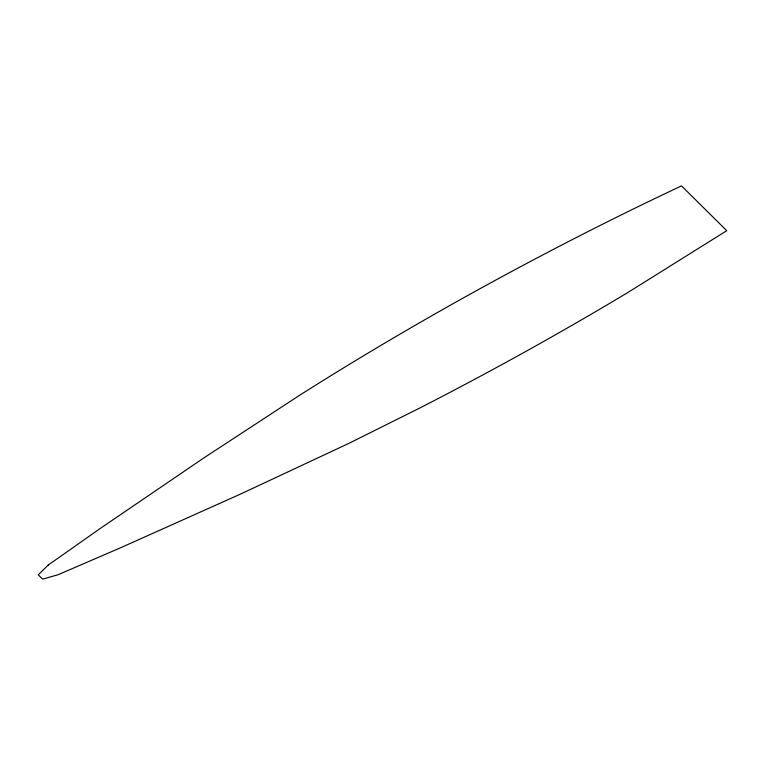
<?xml version="1.0" encoding="UTF-8"?>
<svg xmlns="http://www.w3.org/2000/svg" width="765" height="765" viewBox="0 0 765 765"><rect width="100%" height="100%" fill="white"/><g stroke="black" fill="none" stroke-linecap="round" stroke-linejoin="round"><path stroke-width="1.15" d="M48.233 565.048L38.25 574.811L42.601 579.115L58.044 574.754L121.262 547.472L240.908 493.903L348.974 443.318L420.128 407.85A835.944 193.727 -28.1 0 0 628.935 291.857L726.75 230.686L681.5 185.885A833.802 193.229 -28.1 0 0 300.129 394.95L204.284 457.633L101.315 527.726L48.233 565.048"/></g></svg>
